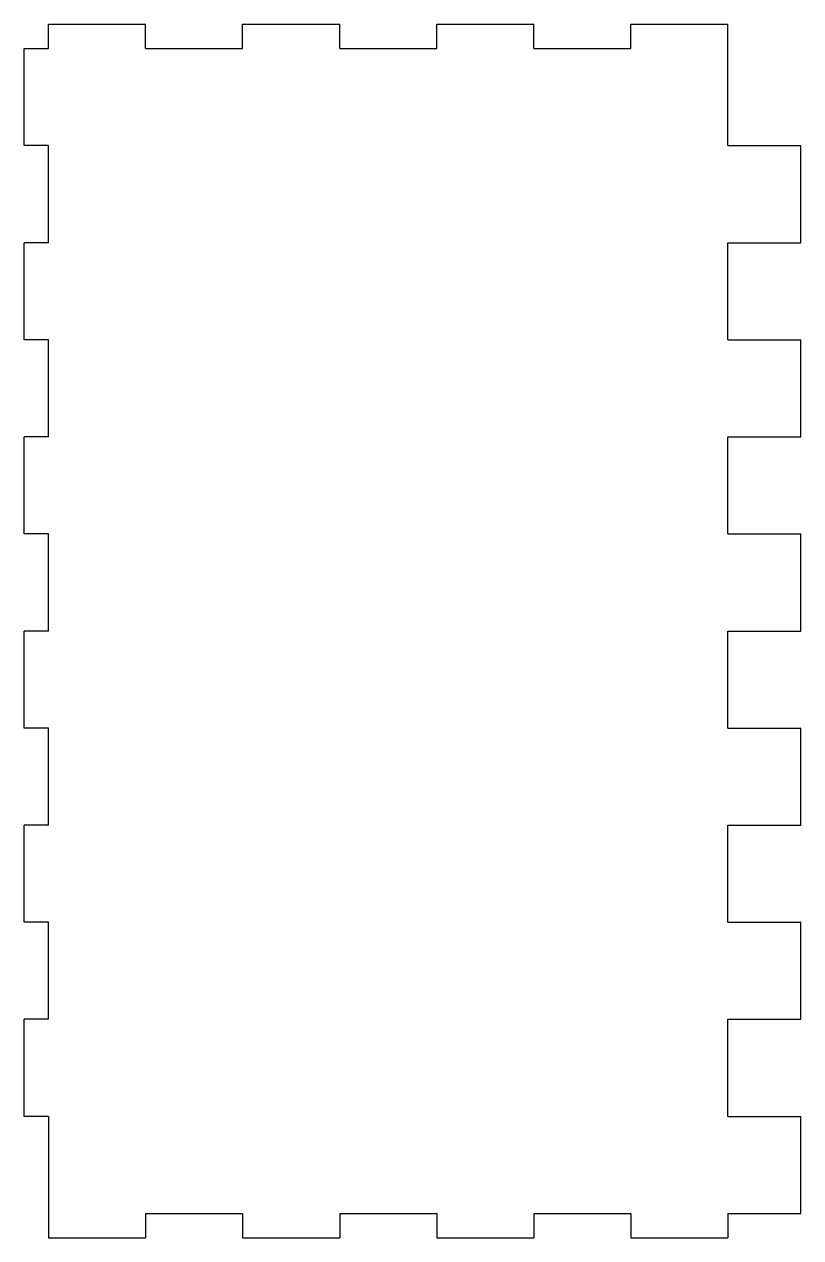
# Model space of a CAD drawing. Extents: x -0.3 to 7.8, y -0.2 to 12.2.
import ezdxf

# ---------------------------------------------------------------- set-up
doc = ezdxf.new("R2010")
doc.units = 0
doc.header["$MEASUREMENT"] = 0
doc.layers.add('VISIBLE', color=7, linetype='CONTINUOUS')

msp = doc.modelspace()

# ---------------------------------------------------------------- linework, layer by layer
at = {"layer": 'VISIBLE'}
for p, q in [((0, 12.25), (1, 12.25)), ((0, 12), (0, 12.25)), ((1, 12), (1, 12.25)), ((2, 12.25), (3, 12.25)), ((2, 12), (2, 12.25)), ((3, 12), (3, 12.25)), ((4, 12.25), (5, 12.25)), ((4, 12), (4, 12.25)), ((5, 12), (5, 12.25)), ((6, 12.25), (7, 12.25)), ((6, 12), (6, 12.25)), ((7, 11), (7, 12.25)), ((-0.25, 12), (0, 12)), ((-0.25, 11), (-0.25, 12)), ((1, 12), (2, 12)), ((3, 12), (4, 12)), ((5, 12), (6, 12)), ((0, 11), (-0.25, 11)), ((0, 10), (0, 11)), ((7, 11), (7.75, 11)), ((7.75, 10), (7.75, 11)), ((0, 10), (-0.25, 10)), ((-0.25, 9), (-0.25, 10)), ((7, 9), (7, 10)), ((7, 10), (7.75, 10)), ((0, 9), (-0.25, 9)), ((0, 8), (0, 9)), ((7, 9), (7.75, 9)), ((7.75, 8), (7.75, 9)), ((0, 8), (-0.25, 8)), ((-0.25, 7), (-0.25, 8)), ((7, 7), (7, 8)), ((7, 8), (7.75, 8)), ((0, 7), (-0.25, 7)), ((0, 6), (0, 7)), ((7, 7), (7.75, 7)), ((7.75, 6), (7.75, 7)), ((0, 6), (-0.25, 6)), ((-0.25, 5), (-0.25, 6)), ((7, 5), (7, 6)), ((7, 6), (7.75, 6)), ((0, 5), (-0.25, 5)), ((0, 4), (0, 5)), ((7, 5), (7.75, 5)), ((7.75, 4), (7.75, 5)), ((0, 4), (-0.25, 4)), ((-0.25, 3), (-0.25, 4)), ((7, 3), (7, 4)), ((7, 4), (7.75, 4)), ((0, 3), (-0.25, 3)), ((0, 2), (0, 3)), ((7, 3), (7.75, 3)), ((7.75, 2), (7.75, 3)), ((0, 2), (-0.25, 2)), ((-0.25, 1), (-0.25, 2)), ((7, 1), (7, 2)), ((7, 2), (7.75, 2)), ((0, 1), (-0.25, 1)), ((0, 1), (0, -0.25)), ((7, 1), (7.75, 1)), ((7.75, 0), (7.75, 1)), ((1, 0), (1, -0.25)), ((1, 0), (2, 0)), ((2, 0), (2, -0.25)), ((3, 0), (3, -0.25)), ((3, 0), (4, 0)), ((4, 0), (4, -0.25)), ((5, 0), (5, -0.25)), ((5, 0), (6, 0)), ((6, 0), (6, -0.25)), ((7, 0), (7, -0.25)), ((7, 0), (7.75, 0)), ((0, -0.25), (1, -0.25)), ((2, -0.25), (3, -0.25)), ((4, -0.25), (5, -0.25)), ((6, -0.25), (7, -0.25))]:
    msp.add_line(p, q, dxfattribs=at)

doc.saveas('drawing.dxf')
